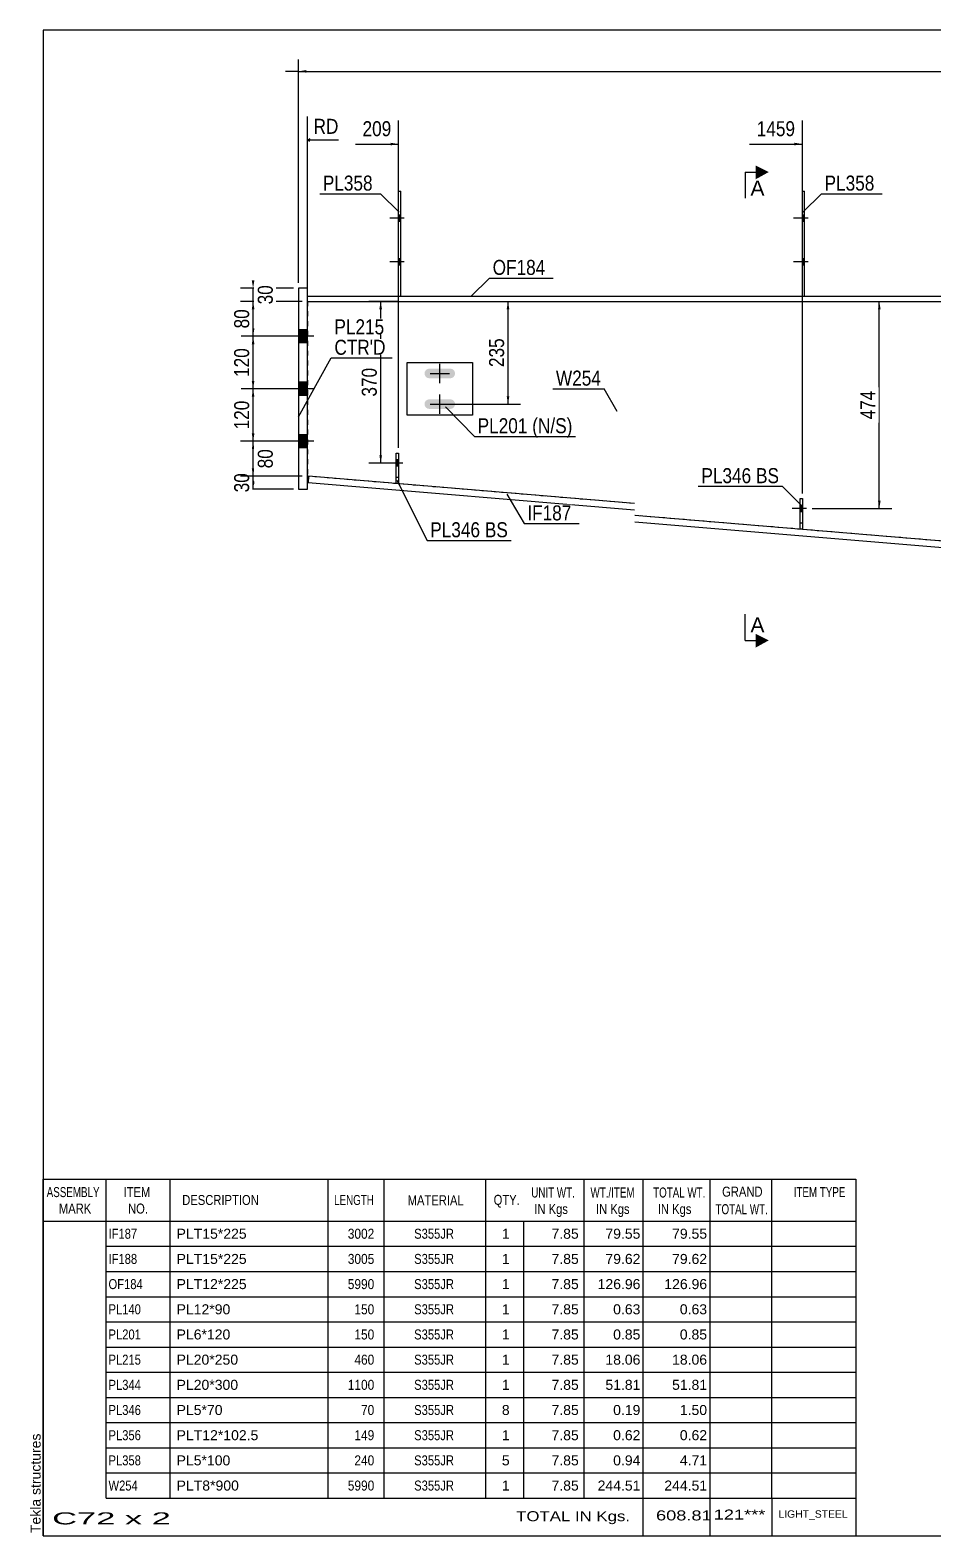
# Model space of a CAD drawing. Header units: millimetres. Extents: x -302 to 110, y -163 to 124.
# Drawn here: x -302.4 to -130.2, y -163.1 to 123.9 of the extents above; entities that cross this region are included whole.
import ezdxf

# ---------------------------------------------------------------- set-up
doc = ezdxf.new("R2010")
doc.units = ezdxf.units.MM
doc.linetypes.add('DXK_LINE_DOT1', pattern=[1.8814, 0.9407, -0.9407])
doc.linetypes.add('DXK_LINE_DOT2', pattern=[3.9198, 1.9599, -1.9599])
doc.styles.add('Arial', font='ARIAL.TTF', dxfattribs={"height": 0.2})
doc.styles.add('Arial Narrow', font='ARIALN.TTF', dxfattribs={"height": 0.2})

# ---------------------------------------------------------------- blocks, each defined once
blk = doc.blocks.new('Unknown-622306009-1210')
at = {"color": 5, "linetype": 'Continuous'}
for p, q in [((110.09, 123.93), (-299.91, 123.93)), ((-299.91, 123.93), (-299.91, -163.07)), ((110.09, -163.07), (110.09, 123.93)), ((-299.91, -163.07), (110.09, -163.07))]:
    blk.add_line(p, q, dxfattribs=at)
at = {"color": 174, "linetype": 'Continuous', "style": 'Arial'}
blk.add_text('Tekla structures', height=1.9102, rotation=90, dxfattribs=at).set_placement((-300.41, -162.57))
blk = doc.blocks.new('Part-622306009-1470 - 1381')
at = {"color": 2, "linetype": 'Continuous'}
for p, q in [((-249.58, 73.23), (-187.25, 73.23)), ((-249.58, 72.23), (-187.25, 72.23)), ((-187.15, 73.23), (-123.32, 73.23)), ((-187.15, 72.23), (-123.32, 72.23)), ((-123.22, 73.23), (-53.29, 73.23)), ((-123.22, 72.23), (-53.29, 72.23)), ((-53.19, 73.23), (10.43, 73.23)), ((-53.19, 72.23), (10.43, 72.23)), ((10.53, 73.23), (57.52, 73.23)), ((10.53, 72.23), (57.52, 72.23))]:
    blk.add_line(p, q, dxfattribs=at)
at = {"color": 7, "linetype": 'DXK_LINE_DOT1'}
for p, q in [((-249.58, 72.23), (-249.58, 73.23)), ((57.52, 72.23), (57.52, 73.23))]:
    blk.add_line(p, q, dxfattribs=at)
blk = doc.blocks.new('Part-622306009-6961 - 1381')
at = {"color": 2, "linetype": 'Continuous'}
for p, q in [((-232.2, 73.23), (-232.2, 93.23)), ((-232.2, 93.23), (-231.78, 93.23)), ((-231.78, 73.23), (-231.78, 93.23))]:
    blk.add_line(p, q, dxfattribs=at)
at = {"color": 7, "linetype": 'DXK_LINE_DOT1'}
blk.add_line((-232.2, 73.23), (-231.78, 73.23), dxfattribs=at)
blk = doc.blocks.new('Bolt-622306009-1790 - 1381')
at = {"linetype": 'Continuous'}
for points in [[(-221.69, 57.83), (-221.49, 58.13), (-221.42, 58.48), (-221.49, 58.83), (-221.69, 59.13), (-221.98, 59.33), (-222.33, 59.4), (-226.33, 59.4), (-226.69, 59.33), (-226.98, 59.13), (-227.18, 58.83), (-227.25, 58.48), (-227.18, 58.13), (-226.98, 57.83), (-226.69, 57.63), (-226.33, 57.56), (-222.33, 57.56), (-221.98, 57.63)], [(-221.69, 52), (-221.49, 52.3), (-221.42, 52.65), (-221.49, 53), (-221.69, 53.29), (-221.98, 53.49), (-222.33, 53.56), (-226.33, 53.56), (-226.69, 53.49), (-226.98, 53.29), (-227.18, 53), (-227.25, 52.65), (-227.18, 52.3), (-226.98, 52), (-226.69, 51.8), (-226.33, 51.73), (-222.33, 51.73), (-221.98, 51.8)]]:
    blk.add_hatch(color=3, dxfattribs=at).paths.add_polyline_path(points)
at = {"color": 3, "linetype": 'Continuous'}
for p, q in [((-224.33, 56.65), (-224.33, 60.31)), ((-226.17, 58.48), (-222.5, 58.48)), ((-226.17, 52.65), (-222.5, 52.65)), ((-224.33, 50.81), (-224.33, 54.48))]:
    blk.add_line(p, q, dxfattribs=at)
blk = doc.blocks.new('Part-622306009-1523 - 1381')
at = {"color": 2, "linetype": 'Continuous'}
for p, q in [((-230.58, 60.56), (-218.08, 60.56)), ((-230.58, 50.56), (-230.58, 60.56)), ((-218.08, 60.56), (-218.08, 50.56)), ((-218.08, 50.56), (-230.58, 50.56))]:
    blk.add_line(p, q, dxfattribs=at)
blk = doc.blocks.new('Part-622306009-1545 - 1381')
at = {"color": 2, "linetype": 'Continuous'}
for p, q in [((-249.33, 38.88), (-249.44, 37.63)), ((-187.25, 32.44), (-249.44, 37.63)), ((-187.25, 33.69), (-249.33, 38.88)), ((-123.32, 26.09), (-187.15, 31.41)), ((-123.32, 24.83), (-187.15, 30.16)), ((-84.12, 18.06), (-123.22, 21.33)), ((-84.23, 16.82), (-123.22, 20.07)), ((-84.23, 16.82), (-84.12, 18.06))]:
    blk.add_line(p, q, dxfattribs=at)
blk = doc.blocks.new('Bolt-622306009-6968 - 1381')
at = {"linetype": 'Continuous'}
for points in [[(-231.78, 87.48), (-231.78, 88.65), (-232.2, 88.65), (-232.2, 87.48)], [(-231.78, 87.48), (-231.78, 88.65), (-232.2, 88.65), (-232.2, 87.48)], [(-231.78, 79.15), (-231.78, 80.31), (-232.2, 80.31), (-232.2, 79.15)], [(-231.78, 79.15), (-231.78, 80.31), (-232.2, 80.31), (-232.2, 79.15)]]:
    blk.add_hatch(color=3, dxfattribs=at).paths.add_polyline_path(points)
at = {"color": 3, "linetype": 'Continuous'}
for p, q in [((-231.12, 88.06), (-233.87, 88.06)), ((-231.12, 88.06), (-233.87, 88.06)), ((-231.78, 88.65), (-232.2, 88.65)), ((-231.78, 88.65), (-232.2, 88.65)), ((-231.78, 87.48), (-232.2, 87.48)), ((-231.78, 87.48), (-232.2, 87.48)), ((-231.12, 79.73), (-233.87, 79.73)), ((-231.12, 79.73), (-233.87, 79.73)), ((-231.78, 80.31), (-232.2, 80.31)), ((-231.78, 80.31), (-232.2, 80.31)), ((-231.78, 79.15), (-232.2, 79.15)), ((-231.78, 79.15), (-232.2, 79.15))]:
    blk.add_line(p, q, dxfattribs=at)
blk = doc.blocks.new('Part-622306009-1572 - 1381')
at = {"color": 7, "linetype": 'DXK_LINE_DOT1'}
for p, q in [((-249.58, 72.23), (-187.25, 72.23)), ((-249.58, 72.23), (-249.58, 38.9)), ((-187.15, 72.23), (-123.32, 72.23)), ((-123.22, 72.23), (-53.29, 72.23)), ((-53.19, 72.23), (10.43, 72.23)), ((10.53, 72.23), (57.52, 72.23)), ((57.52, 72.23), (57.52, -2.77)), ((-187.25, 33.69), (-249.33, 38.88)), ((-123.32, 26.09), (-187.15, 31.41)), ((-53.29, 15.49), (-123.22, 21.33)), ((10.43, 5.91), (-53.19, 11.22)), ((57.52, -2.77), (10.53, 1.15))]:
    blk.add_line(p, q, dxfattribs=at)
at = {"color": 2, "linetype": 'Continuous'}
blk.add_line((-249.58, 38.9), (-249.33, 38.88), dxfattribs=at)
blk = doc.blocks.new('Bolt-622306009-6972 - 1381')
at = {"linetype": 'Continuous'}
blk.add_hatch(color=3, dxfattribs=at).paths.add_polyline_path([(-232.2, 40.82), (-232.2, 41.99), (-232.62, 41.99), (-232.62, 40.82)])
at = {"color": 3, "linetype": 'Continuous'}
for p, q in [((-231.41, 41.4), (-234.16, 41.4)), ((-232.2, 41.99), (-232.62, 41.99)), ((-232.2, 40.82), (-232.62, 40.82))]:
    blk.add_line(p, q, dxfattribs=at)
blk = doc.blocks.new('Part-622306009-1580 - 1381')
at = {"color": 7, "linetype": 'DXK_LINE_DOT1'}
for p, q in [((-155.65, 28.79), (-155.65, 34.63)), ((-155.65, 34.63), (-155.23, 34.63)), ((-155.23, 34.63), (-155.23, 28.79)), ((-155.65, 30.04), (-155.23, 30.04)), ((-155.23, 28.79), (-155.65, 28.79))]:
    blk.add_line(p, q, dxfattribs=at)
blk = doc.blocks.new('Bolt-622306009-1796 - 1381')
at = {"linetype": 'Continuous'}
for points in [[(-154.82, 87.48), (-154.82, 88.65), (-155.23, 88.65), (-155.23, 87.48)], [(-154.82, 87.48), (-154.82, 88.65), (-155.23, 88.65), (-155.23, 87.48)], [(-154.82, 79.15), (-154.82, 80.31), (-155.23, 80.31), (-155.23, 79.15)], [(-154.82, 79.15), (-154.82, 80.31), (-155.23, 80.31), (-155.23, 79.15)]]:
    blk.add_hatch(color=3, dxfattribs=at).paths.add_polyline_path(points)
at = {"color": 3, "linetype": 'Continuous'}
for p, q in [((-154.15, 88.06), (-156.9, 88.06)), ((-154.15, 88.06), (-156.9, 88.06)), ((-154.82, 88.65), (-155.23, 88.65)), ((-154.82, 88.65), (-155.23, 88.65)), ((-154.82, 87.48), (-155.23, 87.48)), ((-154.82, 87.48), (-155.23, 87.48)), ((-154.15, 79.73), (-156.9, 79.73)), ((-154.15, 79.73), (-156.9, 79.73)), ((-154.82, 80.31), (-155.23, 80.31)), ((-154.82, 80.31), (-155.23, 80.31)), ((-154.82, 79.15), (-155.23, 79.15)), ((-154.82, 79.15), (-155.23, 79.15))]:
    blk.add_line(p, q, dxfattribs=at)
blk = doc.blocks.new('Part-622306009-1628 - 1381')
at = {"color": 2, "linetype": 'Continuous'}
for p, q in [((-155.65, 28.79), (-155.65, 34.63)), ((-155.65, 34.63), (-155.23, 34.63)), ((-155.23, 34.63), (-155.23, 28.79)), ((-155.23, 28.79), (-155.65, 28.79))]:
    blk.add_line(p, q, dxfattribs=at)
blk = doc.blocks.new('Bolt-622306009-1629 - 1381')
at = {"linetype": 'Continuous'}
for points in [[(-251.25, 66.81), (-251.25, 64.31), (-249.58, 64.31), (-249.58, 66.81)], [(-251.25, 66.81), (-251.25, 64.31), (-249.58, 64.31), (-249.58, 66.81)], [(-251.25, 56.81), (-251.25, 54.31), (-249.58, 54.31), (-249.58, 56.81)], [(-251.25, 56.81), (-251.25, 54.31), (-249.58, 54.31), (-249.58, 56.81)], [(-251.25, 46.81), (-251.25, 44.31), (-249.58, 44.31), (-249.58, 46.81)], [(-251.25, 46.81), (-251.25, 44.31), (-249.58, 44.31), (-249.58, 46.81)]]:
    blk.add_hatch(color=3, dxfattribs=at).paths.add_polyline_path(points)
at = {"color": 3, "linetype": 'Continuous'}
for p, q in [((-249.58, 66.81), (-251.25, 66.81)), ((-249.58, 66.81), (-251.25, 66.81)), ((-248.33, 65.56), (-251.25, 65.56)), ((-248.33, 65.56), (-251.25, 65.56)), ((-249.58, 64.31), (-251.25, 64.31)), ((-249.58, 64.31), (-251.25, 64.31)), ((-249.58, 56.81), (-251.25, 56.81)), ((-249.58, 56.81), (-251.25, 56.81)), ((-248.33, 55.56), (-251.25, 55.56)), ((-248.33, 55.56), (-251.25, 55.56)), ((-249.58, 54.31), (-251.25, 54.31)), ((-249.58, 54.31), (-251.25, 54.31)), ((-249.58, 46.81), (-251.25, 46.81)), ((-249.58, 46.81), (-251.25, 46.81)), ((-248.33, 45.56), (-251.25, 45.56)), ((-248.33, 45.56), (-251.25, 45.56)), ((-249.58, 44.31), (-251.25, 44.31)), ((-249.58, 44.31), (-251.25, 44.31))]:
    blk.add_line(p, q, dxfattribs=at)
blk = doc.blocks.new('Bolt-622306009-6969 - 1381')
at = {"color": 3, "linetype": 'DXK_LINE_DOT2'}
for p, q in [((-231.41, 41.4), (-234.16, 41.4)), ((-232.2, 41.99), (-232.62, 41.99)), ((-232.2, 40.82), (-232.62, 40.82))]:
    blk.add_line(p, q, dxfattribs=at)
blk = doc.blocks.new('Part-622306009-6965 - 1381')
at = {"color": 2, "linetype": 'Continuous'}
for p, q in [((-232.62, 37.49), (-232.62, 43.32)), ((-232.62, 43.32), (-232.2, 43.32)), ((-232.2, 43.32), (-232.2, 37.49)), ((-232.2, 37.49), (-232.62, 37.49))]:
    blk.add_line(p, q, dxfattribs=at)
blk = doc.blocks.new('Bolt-622306009-1786 - 1381')
at = {"color": 3, "linetype": 'DXK_LINE_DOT2'}
for p, q in [((-154.44, 32.71), (-157.19, 32.71)), ((-155.23, 33.29), (-155.65, 33.29)), ((-155.23, 32.13), (-155.65, 32.13))]:
    blk.add_line(p, q, dxfattribs=at)
blk = doc.blocks.new('Part-622306009-1658 - 1381')
at = {"color": 2, "linetype": 'Continuous'}
for p, q in [((-249.58, 74.73), (-251.25, 74.73)), ((-251.25, 74.73), (-251.25, 36.4)), ((-249.58, 36.4), (-249.58, 74.73)), ((-251.25, 36.4), (-249.58, 36.4))]:
    blk.add_line(p, q, dxfattribs=at)
blk = doc.blocks.new('Bolt-622306009-1789 - 1381')
at = {"linetype": 'Continuous'}
blk.add_hatch(color=3, dxfattribs=at).paths.add_polyline_path([(-155.23, 32.13), (-155.23, 33.29), (-155.65, 33.29), (-155.65, 32.13)])
at = {"color": 3, "linetype": 'Continuous'}
for p, q in [((-154.44, 32.71), (-157.19, 32.71)), ((-155.23, 33.29), (-155.65, 33.29)), ((-155.23, 32.13), (-155.65, 32.13))]:
    blk.add_line(p, q, dxfattribs=at)
blk = doc.blocks.new('Part-622306009-6962 - 1381')
at = {"color": 7, "linetype": 'DXK_LINE_DOT1'}
for p, q in [((-232.62, 37.49), (-232.62, 43.32)), ((-232.62, 43.32), (-232.2, 43.32)), ((-232.2, 43.32), (-232.2, 37.49)), ((-232.62, 38.74), (-232.2, 38.74)), ((-232.2, 37.49), (-232.62, 37.49))]:
    blk.add_line(p, q, dxfattribs=at)
blk = doc.blocks.new('Part-622306009-1795 - 1381')
at = {"color": 2, "linetype": 'Continuous'}
for p, q in [((-155.23, 73.23), (-155.23, 93.23)), ((-155.23, 93.23), (-154.82, 93.23)), ((-154.82, 73.23), (-154.82, 93.23))]:
    blk.add_line(p, q, dxfattribs=at)
at = {"color": 7, "linetype": 'DXK_LINE_DOT1'}
blk.add_line((-155.23, 73.23), (-154.82, 73.23), dxfattribs=at)
blk = doc.blocks.new('StraightDimension-622306009-1972 - 1381')
at = {"linetype": 'Continuous'}
for points in [[(-260.17, 37.4), (-259.92, 38.9), (-259.67, 37.4)], [(-259.67, 37.9), (-259.92, 36.4), (-260.17, 37.9)]]:
    blk.add_hatch(color=7, dxfattribs=at).paths.add_polyline_path(points)
at = {"color": 7, "linetype": 'Continuous'}
for p, q in [((-250.58, 38.9), (-262.17, 38.9)), ((-259.92, 36.4), (-259.92, 38.9)), ((-252.25, 36.4), (-262.17, 36.4))]:
    blk.add_line(p, q, dxfattribs=at)
at = {"color": 0}
blk.add_wipeout([(-260.07, 40.07), (-264.27, 40.07), (-264.27, 35.22), (-260.07, 35.22)], dxfattribs=at)
at = {"color": 3, "style": 'Arial Narrow'}
blk.add_text('30', height=2.863, rotation=90.0002, dxfattribs=at).set_placement((-260.67, 35.82))
blk = doc.blocks.new('StraightDimension-622306009-1983 - 1381')
at = {"linetype": 'Continuous'}
for points in [[(-260.17, 54.06), (-259.92, 55.56), (-259.67, 54.06)], [(-259.67, 47.06), (-259.92, 45.56), (-260.17, 47.06)]]:
    blk.add_hatch(color=7, dxfattribs=at).paths.add_polyline_path(points)
at = {"color": 7, "linetype": 'Continuous'}
for p, q in [((-250.58, 55.56), (-262.17, 55.56)), ((-259.92, 45.56), (-259.92, 55.56)), ((-250.58, 45.56), (-262.17, 45.56))]:
    blk.add_line(p, q, dxfattribs=at)
at = {"color": 0}
blk.add_wipeout([(-260.07, 53.9), (-264.27, 53.9), (-264.27, 47.22), (-260.07, 47.22)], dxfattribs=at)
at = {"color": 3, "style": 'Arial Narrow'}
blk.add_text('120', height=2.863, rotation=90.0002, dxfattribs=at).set_placement((-260.67, 47.82))
blk = doc.blocks.new('StraightDimension-622306009-2000 - 1381')
at = {"linetype": 'Continuous'}
for points in [[(-260.17, 70.73), (-259.92, 72.23), (-259.67, 70.73)], [(-259.67, 67.06), (-259.92, 65.56), (-260.17, 67.06)]]:
    blk.add_hatch(color=7, dxfattribs=at).paths.add_polyline_path(points)
at = {"color": 7, "linetype": 'Continuous'}
for p, q in [((-250.58, 72.23), (-262.17, 72.23)), ((-259.92, 65.56), (-259.92, 72.23)), ((-250.58, 65.56), (-262.17, 65.56))]:
    blk.add_line(p, q, dxfattribs=at)
at = {"color": 0}
blk.add_wipeout([(-260.07, 71.32), (-264.27, 71.32), (-264.27, 66.47), (-260.07, 66.47)], dxfattribs=at)
at = {"color": 3, "style": 'Arial Narrow'}
blk.add_text('80', height=2.863, rotation=90.0002, dxfattribs=at).set_placement((-260.67, 67.07))
blk = doc.blocks.new('StraightDimension-622306009-2017 - 1381')
at = {"linetype": 'Continuous'}
for points in [[(-259.67, 76.23), (-259.92, 74.73), (-260.17, 76.23)], [(-260.17, 70.73), (-259.92, 72.23), (-259.67, 70.73)]]:
    blk.add_hatch(color=7, dxfattribs=at).paths.add_polyline_path(points)
at = {"color": 7, "linetype": 'Continuous'}
for p, q in [((-252.25, 74.73), (-262.32, 74.73)), ((-259.92, 72.23), (-259.92, 74.73)), ((-250.58, 72.23), (-262.32, 72.23))]:
    blk.add_line(p, q, dxfattribs=at)
at = {"color": 0}
blk.add_wipeout([(-255.57, 75.91), (-259.77, 75.91), (-259.77, 71.05), (-255.57, 71.05)], dxfattribs=at)
at = {"color": 3, "style": 'Arial Narrow'}
blk.add_text('30', height=2.863, rotation=90.0002, dxfattribs=at).set_placement((-256.17, 71.65))
blk = doc.blocks.new('StraightDimension-622306009-2027 - 1381')
at = {"linetype": 'Continuous'}
for points in [[(-260.17, 44.06), (-259.92, 45.56), (-259.67, 44.06)], [(-259.67, 40.4), (-259.92, 38.9), (-260.17, 40.4)]]:
    blk.add_hatch(color=7, dxfattribs=at).paths.add_polyline_path(points)
at = {"color": 7, "linetype": 'Continuous'}
for p, q in [((-250.58, 45.56), (-262.32, 45.56)), ((-259.92, 38.9), (-259.92, 45.56)), ((-250.58, 38.9), (-262.32, 38.9))]:
    blk.add_line(p, q, dxfattribs=at)
at = {"color": 0}
blk.add_wipeout([(-255.57, 44.66), (-259.77, 44.66), (-259.77, 39.8), (-255.57, 39.8)], dxfattribs=at)
at = {"color": 3, "style": 'Arial Narrow'}
blk.add_text('80', height=2.863, rotation=90.0002, dxfattribs=at).set_placement((-256.17, 40.4))
blk = doc.blocks.new('StraightDimension-622306009-2044 - 1381')
at = {"linetype": 'Continuous'}
for points in [[(-260.17, 64.06), (-259.92, 65.56), (-259.67, 64.06)], [(-259.67, 57.06), (-259.92, 55.56), (-260.17, 57.06)]]:
    blk.add_hatch(color=7, dxfattribs=at).paths.add_polyline_path(points)
at = {"color": 7, "linetype": 'Continuous'}
for p, q in [((-250.58, 65.56), (-262.17, 65.56)), ((-259.92, 55.56), (-259.92, 65.56)), ((-250.58, 55.56), (-262.17, 55.56))]:
    blk.add_line(p, q, dxfattribs=at)
at = {"color": 0}
blk.add_wipeout([(-260.07, 63.9), (-264.27, 63.9), (-264.27, 57.22), (-260.07, 57.22)], dxfattribs=at)
at = {"color": 3, "style": 'Arial Narrow'}
blk.add_text('120', height=2.863, rotation=90.0002, dxfattribs=at).set_placement((-260.67, 57.82))
blk = doc.blocks.new('StraightDimension-622306009-2062 - 1381')
at = {"linetype": 'Continuous'}
for points in [[(-249.75, 115.82), (-251.25, 116.07), (-249.75, 116.32)], [(57.69, 116.32), (59.19, 116.07), (57.69, 115.82)]]:
    blk.add_hatch(color=7, dxfattribs=at).paths.add_polyline_path(points)
at = {"color": 7, "linetype": 'Continuous'}
for p, q in [((-251.25, 75.73), (-251.25, 118.32)), ((59.19, 81.56), (59.19, 118.32)), ((-251.25, 116.07), (-253.75, 116.07)), ((-251.25, 116.07), (59.19, 116.07)), ((59.19, 116.07), (61.69, 116.07))]:
    blk.add_line(p, q, dxfattribs=at)
at = {"color": 0}
blk.add_wipeout([(-91.77, 116.22), (-91.77, 120.42), (-100.29, 120.42), (-100.29, 116.22)], dxfattribs=at)
at = {"color": 3, "style": 'Arial Narrow'}
blk.add_text('6030', height=2.863, dxfattribs=at).set_placement((-99.69, 116.82))
blk = doc.blocks.new('StraightDimension-622306009-2136 - 1381')
at = {"linetype": 'Continuous'}
for points in [[(-140.81, 70.73), (-140.56, 72.23), (-140.31, 70.73)], [(-140.31, 34.21), (-140.56, 32.71), (-140.81, 34.21)]]:
    blk.add_hatch(color=7, dxfattribs=at).paths.add_polyline_path(points)
at = {"color": 7, "linetype": 'Continuous'}
for p, q in [((-153.34, 72.23), (-138.16, 72.23)), ((-140.56, 32.71), (-140.56, 72.23)), ((-153.34, 32.71), (-138.16, 32.71))]:
    blk.add_line(p, q, dxfattribs=at)
at = {"color": 0}
blk.add_wipeout([(-140.71, 55.81), (-144.91, 55.81), (-144.91, 49.13), (-140.71, 49.13)], dxfattribs=at)
at = {"color": 3, "style": 'Arial Narrow'}
blk.add_text('474', height=2.863, rotation=90.0002, dxfattribs=at).set_placement((-141.31, 49.73))
blk = doc.blocks.new('StraightDimension-622306009-7446 - 1381')
at = {"linetype": 'Continuous'}
for points in [[(-211.58, 70.73), (-211.33, 72.23), (-211.08, 70.73)], [(-211.08, 54.15), (-211.33, 52.65), (-211.58, 54.15)]]:
    blk.add_hatch(color=7, dxfattribs=at).paths.add_polyline_path(points)
at = {"color": 7, "linetype": 'Continuous'}
for p, q in [((-216.47, 72.23), (-208.93, 72.23)), ((-211.33, 52.65), (-211.33, 72.23)), ((-223.33, 52.65), (-208.93, 52.65))]:
    blk.add_line(p, q, dxfattribs=at)
at = {"color": 0}
blk.add_wipeout([(-211.48, 65.78), (-215.68, 65.78), (-215.68, 59.1), (-211.48, 59.1)], dxfattribs=at)
at = {"color": 3, "style": 'Arial Narrow'}
blk.add_text('235', height=2.863, rotation=90.0002, dxfattribs=at).set_placement((-212.08, 59.7))
blk = doc.blocks.new('StraightDimension-622306009-7463 - 1381')
at = {"linetype": 'Continuous'}
blk.add_hatch(color=7, dxfattribs=at).paths.add_polyline_path([(-156.73, 102.46), (-155.23, 102.21), (-156.73, 101.96)])
at = {"color": 7, "linetype": 'Continuous'}
for p, q in [((-155.23, 35.63), (-155.23, 106.71)), ((-165.3, 102.21), (-155.23, 102.21))]:
    blk.add_line(p, q, dxfattribs=at)
at = {"color": 0}
blk.add_wipeout([(-156.01, 103.11), (-156.01, 107.31), (-164.52, 107.31), (-164.52, 103.11)], dxfattribs=at)
at = {"color": 3, "style": 'Arial Narrow'}
blk.add_text('1459', height=2.863, dxfattribs=at).set_placement((-163.92, 103.71))
blk = doc.blocks.new('StraightDimension-622306009-7464 - 1381')
at = {"linetype": 'Continuous'}
blk.add_hatch(color=7, dxfattribs=at).paths.add_polyline_path([(-233.7, 102.46), (-232.2, 102.21), (-233.7, 101.96)])
at = {"color": 7, "linetype": 'Continuous'}
for p, q in [((-232.2, 44.32), (-232.2, 106.71)), ((-240.43, 102.21), (-232.2, 102.21))]:
    blk.add_line(p, q, dxfattribs=at)
at = {"color": 0, "linetype": 'Continuous'}
blk.add_wipeout([(-243.05, 103.56), (-243.05, 107.76), (-249, 107.76), (-249, 103.56)], dxfattribs=at)
at = {"color": 7, "linetype": 'Continuous'}
for p, q in [((-249.58, 74.23), (-249.58, 107.46)), ((-249.08, 103.21), (-249.58, 102.96)), ((-249.08, 102.71), (-249.58, 102.96)), ((-243.65, 102.96), (-249.58, 102.96))]:
    blk.add_line(p, q, dxfattribs=at)
at = {"color": 3, "linetype": 'Continuous', "style": 'Arial Narrow'}
blk.add_text('RD', height=2.863, dxfattribs=at).set_placement((-248.4, 104.16))
at = {"color": 0}
blk.add_wipeout([(-232.97, 103.11), (-232.97, 107.31), (-239.66, 107.31), (-239.66, 103.11)], dxfattribs=at)
at = {"color": 3, "style": 'Arial Narrow'}
blk.add_text('209', height=2.863, dxfattribs=at).set_placement((-239.06, 103.71))
blk = doc.blocks.new('StraightDimension-622306009-7522 - 1381')
at = {"linetype": 'Continuous'}
for points in [[(-235.85, 70.73), (-235.6, 72.23), (-235.35, 70.73)], [(-235.35, 42.9), (-235.6, 41.4), (-235.85, 42.9)]]:
    blk.add_hatch(color=7, dxfattribs=at).paths.add_polyline_path(points)
at = {"color": 7, "linetype": 'Continuous'}
for p, q in [((-232.3, 72.23), (-237.85, 72.23)), ((-235.6, 41.4), (-235.6, 72.23)), ((-232.3, 41.4), (-237.85, 41.4))]:
    blk.add_line(p, q, dxfattribs=at)
at = {"color": 0}
blk.add_wipeout([(-235.75, 60.16), (-239.95, 60.16), (-239.95, 53.47), (-235.75, 53.47)], dxfattribs=at)
at = {"color": 3, "style": 'Arial Narrow'}
blk.add_text('370', height=2.863, rotation=90.0002, dxfattribs=at).set_placement((-236.35, 54.07))
blk = doc.blocks.new('CBS_BOM-622306009-7564')
at = {"color": 7, "linetype": 'Continuous'}
for p, q in [((-299.94, -103.1), (-299.94, -95.1)), ((-299.94, -95.1), (-145.02, -95.1)), ((-287.94, -103.1), (-287.94, -95.1)), ((-275.75, -103.1), (-275.75, -95.1)), ((-245.59, -103.1), (-245.59, -95.1)), ((-234.91, -103.1), (-234.91, -95.1)), ((-215.59, -103.1), (-215.59, -95.1)), ((-196.79, -103.1), (-196.79, -95.1)), ((-185.58, -103.1), (-185.58, -95.1)), ((-172.79, -103.1), (-172.79, -95.1)), ((-161.04, -103.1), (-161.04, -95.1)), ((-145.02, -95.11), (-145.02, -103.09)), ((-299.94, -103.1), (-145.02, -103.1)), ((-299.94, -107.9), (-299.94, -103.1)), ((-287.94, -107.9), (-287.94, -103.1)), ((-275.75, -107.9), (-275.75, -103.1)), ((-245.59, -107.9), (-245.59, -103.1)), ((-234.91, -107.9), (-234.91, -103.1)), ((-215.59, -107.9), (-215.59, -103.1)), ((-208.33, -107.9), (-208.33, -103.1)), ((-196.79, -107.9), (-196.79, -103.1)), ((-185.58, -107.9), (-185.58, -103.1)), ((-172.79, -107.9), (-172.79, -103.1)), ((-161.02, -107.9), (-161.02, -103.1)), ((-145.02, -103.11), (-145.02, -107.9)), ((-299.94, -112.7), (-299.94, -107.9)), ((-287.94, -107.9), (-145.02, -107.9)), ((-287.94, -112.7), (-287.94, -107.9)), ((-275.75, -112.7), (-275.75, -107.9)), ((-245.59, -112.7), (-245.59, -107.9)), ((-234.91, -112.7), (-234.91, -107.9)), ((-215.59, -112.7), (-215.59, -107.9)), ((-208.33, -112.7), (-208.33, -107.9)), ((-196.79, -112.7), (-196.79, -107.9)), ((-185.58, -112.7), (-185.58, -107.9)), ((-172.79, -112.7), (-172.79, -107.9)), ((-161.02, -112.7), (-161.02, -107.9)), ((-145.02, -107.91), (-145.02, -112.7)), ((-299.94, -117.5), (-299.94, -112.7)), ((-287.94, -112.7), (-145.02, -112.7)), ((-287.94, -117.5), (-287.94, -112.7)), ((-275.75, -117.5), (-275.75, -112.7)), ((-245.59, -117.5), (-245.59, -112.7)), ((-234.91, -117.5), (-234.91, -112.7)), ((-215.59, -117.5), (-215.59, -112.7)), ((-208.33, -117.5), (-208.33, -112.7)), ((-196.79, -117.5), (-196.79, -112.7)), ((-185.58, -117.5), (-185.58, -112.7)), ((-172.79, -117.5), (-172.79, -112.7)), ((-161.02, -117.5), (-161.02, -112.7)), ((-145.02, -112.71), (-145.02, -117.5)), ((-299.94, -122.3), (-299.94, -117.5)), ((-287.94, -117.5), (-145.02, -117.5)), ((-287.94, -122.3), (-287.94, -117.5)), ((-275.75, -122.3), (-275.75, -117.5)), ((-245.59, -122.3), (-245.59, -117.5)), ((-234.91, -122.3), (-234.91, -117.5)), ((-215.59, -122.3), (-215.59, -117.5)), ((-208.33, -122.3), (-208.33, -117.5)), ((-196.79, -122.3), (-196.79, -117.5)), ((-185.58, -122.3), (-185.58, -117.5)), ((-172.79, -122.3), (-172.79, -117.5)), ((-161.02, -122.3), (-161.02, -117.5)), ((-145.02, -117.51), (-145.02, -122.3)), ((-299.94, -127.1), (-299.94, -122.3)), ((-287.94, -122.3), (-145.02, -122.3)), ((-287.94, -127.1), (-287.94, -122.3)), ((-275.75, -127.1), (-275.75, -122.3)), ((-245.59, -127.1), (-245.59, -122.3)), ((-234.91, -127.1), (-234.91, -122.3)), ((-215.59, -127.1), (-215.59, -122.3)), ((-208.33, -127.1), (-208.33, -122.3)), ((-196.79, -127.1), (-196.79, -122.3)), ((-185.58, -127.1), (-185.58, -122.3)), ((-172.79, -127.1), (-172.79, -122.3)), ((-161.02, -127.1), (-161.02, -122.3)), ((-145.02, -122.31), (-145.02, -127.1)), ((-299.94, -131.9), (-299.94, -127.1)), ((-287.94, -127.1), (-145.02, -127.1)), ((-287.94, -131.9), (-287.94, -127.1)), ((-275.75, -131.9), (-275.75, -127.1)), ((-245.59, -131.9), (-245.59, -127.1)), ((-234.91, -131.9), (-234.91, -127.1)), ((-215.59, -131.9), (-215.59, -127.1)), ((-208.33, -131.9), (-208.33, -127.1)), ((-196.79, -131.9), (-196.79, -127.1)), ((-185.58, -131.9), (-185.58, -127.1)), ((-172.79, -131.9), (-172.79, -127.1)), ((-161.02, -131.9), (-161.02, -127.1)), ((-145.02, -127.11), (-145.02, -131.9)), ((-299.94, -136.7), (-299.94, -131.9)), ((-287.94, -131.9), (-145.02, -131.9)), ((-287.94, -136.7), (-287.94, -131.9)), ((-275.75, -136.7), (-275.75, -131.9)), ((-245.59, -136.7), (-245.59, -131.9)), ((-234.91, -136.7), (-234.91, -131.9)), ((-215.59, -136.7), (-215.59, -131.9)), ((-208.33, -136.7), (-208.33, -131.9)), ((-196.79, -136.7), (-196.79, -131.9)), ((-185.58, -136.7), (-185.58, -131.9)), ((-172.79, -136.7), (-172.79, -131.9)), ((-161.02, -136.7), (-161.02, -131.9)), ((-145.02, -131.91), (-145.02, -136.7)), ((-299.94, -141.5), (-299.94, -136.7)), ((-287.94, -136.7), (-145.02, -136.7)), ((-287.94, -141.5), (-287.94, -136.7)), ((-275.75, -141.5), (-275.75, -136.7)), ((-245.59, -141.5), (-245.59, -136.7)), ((-234.91, -141.5), (-234.91, -136.7)), ((-215.59, -141.5), (-215.59, -136.7)), ((-208.33, -141.5), (-208.33, -136.7)), ((-196.79, -141.5), (-196.79, -136.7)), ((-185.58, -141.5), (-185.58, -136.7)), ((-172.79, -141.5), (-172.79, -136.7)), ((-161.02, -141.5), (-161.02, -136.7)), ((-145.02, -136.71), (-145.02, -141.5)), ((-299.94, -146.3), (-299.94, -141.5)), ((-287.94, -141.5), (-145.02, -141.5)), ((-287.94, -146.3), (-287.94, -141.5)), ((-275.75, -146.3), (-275.75, -141.5)), ((-245.59, -146.3), (-245.59, -141.5)), ((-234.91, -146.3), (-234.91, -141.5)), ((-215.59, -146.3), (-215.59, -141.5)), ((-208.33, -146.3), (-208.33, -141.5)), ((-196.79, -146.3), (-196.79, -141.5)), ((-185.58, -146.3), (-185.58, -141.5)), ((-172.79, -146.3), (-172.79, -141.5)), ((-161.02, -146.3), (-161.02, -141.5)), ((-145.02, -141.51), (-145.02, -146.3)), ((-299.94, -151.1), (-299.94, -146.3)), ((-287.94, -146.3), (-145.02, -146.3)), ((-287.94, -151.1), (-287.94, -146.3)), ((-275.75, -151.1), (-275.75, -146.3)), ((-245.59, -151.1), (-245.59, -146.3)), ((-234.91, -151.1), (-234.91, -146.3)), ((-215.59, -151.1), (-215.59, -146.3)), ((-208.33, -151.1), (-208.33, -146.3)), ((-196.79, -151.1), (-196.79, -146.3)), ((-185.58, -151.1), (-185.58, -146.3)), ((-172.79, -151.1), (-172.79, -146.3)), ((-161.02, -151.1), (-161.02, -146.3)), ((-145.02, -146.31), (-145.02, -151.1)), ((-299.94, -155.9), (-299.94, -151.1)), ((-287.94, -151.1), (-145.02, -151.1)), ((-287.94, -155.9), (-287.94, -151.1)), ((-275.75, -155.9), (-275.75, -151.1)), ((-245.59, -155.9), (-245.59, -151.1)), ((-234.91, -155.9), (-234.91, -151.1)), ((-215.59, -155.9), (-215.59, -151.1)), ((-208.33, -155.9), (-208.33, -151.1)), ((-196.79, -155.9), (-196.79, -151.1)), ((-185.58, -155.9), (-185.58, -151.1)), ((-172.79, -155.9), (-172.79, -151.1)), ((-161.02, -155.9), (-161.02, -151.1)), ((-145.02, -151.11), (-145.02, -155.9)), ((-299.94, -163.1), (-299.94, -155.92)), ((-287.94, -155.9), (-145.02, -155.9)), ((-185.58, -163.1), (-185.58, -155.92)), ((-172.79, -163.1), (-172.79, -155.92)), ((-160.98, -163.1), (-160.98, -155.92)), ((-145.02, -155.9), (-145.02, -163.1)), ((-299.94, -163.1), (-145.02, -163.1))]:
    blk.add_line(p, q, dxfattribs=at)
at = {"color": 3, "linetype": 'Continuous', "style": 'Arial'}
for s, height, width, p in [('ASSEMBLY', 1.91, 0.7, (-299.26, -98.52)), ('ITEM', 1.91, 0.8, (-284.61, -98.52)), ('UNIT WT.', 1.91, 0.7, (-206.9, -98.6)), ('WT./ITEM', 1.91, 0.7, (-195.61, -98.6)), ('TOTAL WT.', 1.91, 0.7, (-183.67, -98.6)), ('GRAND', 1.91, 0.8, (-170.52, -98.44)), ('ITEM TYPE', 1.91, 0.7, (-156.88, -98.52)), ('MARK', 1.91, 0.8, (-296.94, -101.66)), ('NO.', 1.91, 0.8, (-283.76, -101.66)), ('DESCRIPTION', 1.9102, 0.8, (-273.43, -100.03)), ('LENGTH', 1.91, 0.7, (-244.48, -100.03)), ('MATERIAL', 1.91, 0.8, (-230.46, -100.08)), ('QTY.', 1.91, 0.8, (-214.07, -100)), ('IN Kgs', 1.91, 0.8, (-206.32, -101.74)), ('IN Kgs', 1.91, 0.8, (-194.57, -101.74)), ('IN Kgs', 1.91, 0.8, (-182.78, -101.74)), ('TOTAL WT.', 1.91, 0.7, (-171.78, -101.78))]:
    blk.add_text(s, height=height, dxfattribs=dict(at, width=width)).set_placement(p)
at = {"color": 7, "linetype": 'Continuous', "style": 'Arial'}
for s, width, p in [('IF187', 0.8, (-287.48, -106.46)), ('3002', 0.85, (-241.87, -106.46)), ('S355JR', 0.8, (-229.22, -106.46)), ('IF188', 0.8, (-287.48, -111.26)), ('3005', 0.85, (-241.87, -111.26)), ('S355JR', 0.8, (-229.22, -111.26)), ('OF184', 0.8, (-287.48, -116.06)), ('5990', 0.85, (-241.87, -116.06)), ('S355JR', 0.8, (-229.22, -116.06)), ('PL140', 0.8, (-287.48, -120.86)), ('150', 0.85, (-240.61, -120.86)), ('S355JR', 0.8, (-229.22, -120.86)), ('PL201', 0.8, (-287.48, -125.66)), ('150', 0.85, (-240.61, -125.66)), ('S355JR', 0.8, (-229.22, -125.66)), ('PL215', 0.8, (-287.48, -130.46)), ('460', 0.85, (-240.61, -130.46)), ('S355JR', 0.8, (-229.22, -130.46)), ('PL344', 0.8, (-287.48, -135.26)), ('1100', 0.85, (-241.87, -135.26)), ('S355JR', 0.8, (-229.22, -135.26)), ('PL346', 0.8, (-287.48, -140.06)), ('70', 0.85, (-239.35, -140.06)), ('S355JR', 0.8, (-229.22, -140.06)), ('PL356', 0.8, (-287.48, -144.86)), ('149', 0.85, (-240.61, -144.86)), ('S355JR', 0.8, (-229.22, -144.86)), ('PL358', 0.8, (-287.48, -149.66)), ('240', 0.85, (-240.61, -149.66)), ('S355JR', 0.8, (-229.22, -149.66)), ('W254', 0.8, (-287.48, -154.46)), ('5990', 0.85, (-241.87, -154.46)), ('S355JR', 0.8, (-229.22, -154.46))]:
    blk.add_text(s, height=1.91, dxfattribs=dict(at, width=width)).set_placement(p)
for s, height, p in [('PLT15*225', 1.91, (-274.5, -106.46)), ('1', 1.91, (-212.5, -106.46)), ('7.85', 1.91, (-203.04, -106.46)), ('79.55', 1.91, (-192.77, -106.46)), ('79.55', 1.91, (-180.06, -106.46)), ('PLT15*225', 1.91, (-274.5, -111.26)), ('1', 1.91, (-212.5, -111.26)), ('7.85', 1.91, (-203.04, -111.26)), ('79.62', 1.91, (-192.77, -111.26)), ('79.62', 1.91, (-180.06, -111.26)), ('PLT12*225', 1.91, (-274.5, -116.06)), ('1', 1.91, (-212.5, -116.06)), ('7.85', 1.91, (-203.04, -116.06)), ('126.96', 1.91, (-194.25, -116.06)), ('126.96', 1.91, (-181.54, -116.06)), ('PL12*90', 1.91, (-274.5, -120.86)), ('1', 1.91, (-212.5, -120.86)), ('7.85', 1.91, (-203.04, -120.86)), ('0.63', 1.91, (-191.29, -120.86)), ('0.63', 1.91, (-178.58, -120.86)), ('PL6*120', 1.91, (-274.5, -125.66)), ('1', 1.91, (-212.5, -125.66)), ('7.85', 1.91, (-203.04, -125.66)), ('0.85', 1.91, (-191.29, -125.66)), ('0.85', 1.91, (-178.58, -125.66)), ('PL20*250', 1.91, (-274.5, -130.46)), ('1', 1.91, (-212.5, -130.46)), ('7.85', 1.91, (-203.04, -130.46)), ('18.06', 1.91, (-192.77, -130.46)), ('18.06', 1.91, (-180.06, -130.46)), ('PL20*300', 1.91, (-274.5, -135.26)), ('1', 1.91, (-212.5, -135.26)), ('7.85', 1.91, (-203.04, -135.26)), ('51.81', 1.91, (-192.77, -135.26)), ('51.81', 1.91, (-180.06, -135.26)), ('PL5*70', 1.91, (-274.5, -140.06)), ('8', 1.91, (-212.5, -140.06)), ('7.85', 1.91, (-203.04, -140.06)), ('0.19', 1.91, (-191.29, -140.06)), ('1.50', 1.91, (-178.58, -140.06)), ('PLT12*102.5', 1.9102, (-274.5, -144.86)), ('1', 1.91, (-212.5, -144.86)), ('7.85', 1.91, (-203.04, -144.86)), ('0.62', 1.91, (-191.29, -144.86)), ('0.62', 1.91, (-178.58, -144.86)), ('PL5*100', 1.91, (-274.5, -149.66)), ('5', 1.91, (-212.5, -149.66)), ('7.85', 1.91, (-203.04, -149.66)), ('0.94', 1.91, (-191.29, -149.66)), ('4.71', 1.91, (-178.58, -149.66)), ('PLT8*900', 1.91, (-274.5, -154.46)), ('1', 1.91, (-212.5, -154.46)), ('7.85', 1.91, (-203.04, -154.46)), ('244.51', 1.91, (-194.25, -154.46)), ('244.51', 1.91, (-181.54, -154.46))]:
    blk.add_text(s, height=height, dxfattribs=at).set_placement(p)
at = {"color": 6, "linetype": 'Continuous', "style": 'Arial'}
for s, height, width, p in [('C72 x 2', 2.292, 2.05, (-298.22, -160.91)), ('TOTAL IN Kgs.', 1.9102, 1.2, (-209.78, -160.3)), ('608.81', 1.91, 1.3, (-183.12, -160.15)), ('121***', 1.91, 1.3, (-172.12, -159.99))]:
    blk.add_text(s, height=height, dxfattribs=dict(at, width=width)).set_placement(p)
blk.add_text('LIGHT_STEEL', height=1.4135, dxfattribs=at).set_placement((-159.77, -159.64))
blk = doc.blocks.new('Mark-622306009-1791 - 1381')
at = {"color": 0}
blk.add_wipeout([(-141.49, 93.34), (-141.49, 96.34), (-150.99, 96.34), (-150.99, 93.34)], dxfattribs=at)
blk.add_wipeout([(-141.49, 93.34), (-141.49, 96.34), (-150.99, 96.34), (-150.99, 93.34)], dxfattribs=at)
at = {"color": 7, "linetype": 'Continuous'}
for p, q in [((-155.13, 89.21), (-151.59, 92.74)), ((-151.59, 92.74), (-139.99, 92.74))]:
    blk.add_line(p, q, dxfattribs=at)
at = {"color": 3, "style": 'Arial Narrow'}
blk.add_text('PL358', height=2.863, dxfattribs=at).set_placement((-150.99, 93.34))
blk = doc.blocks.new('Mark-622306009-1466 - 1381')
at = {"color": 0}
blk.add_wipeout([(-204.21, 77.27), (-204.21, 80.27), (-214.26, 80.27), (-214.26, 77.27)], dxfattribs=at)
blk.add_wipeout([(-204.21, 77.27), (-204.21, 80.27), (-214.26, 80.27), (-214.26, 77.27)], dxfattribs=at)
at = {"color": 7, "linetype": 'Continuous'}
for p, q in [((-218.4, 73.13), (-214.86, 76.67)), ((-214.86, 76.67), (-202.71, 76.67))]:
    blk.add_line(p, q, dxfattribs=at)
at = {"color": 3, "style": 'Arial Narrow'}
blk.add_text('OF184', height=2.863, dxfattribs=at).set_placement((-214.26, 77.27))
blk = doc.blocks.new('Mark-622306009-1519 - 1381')
at = {"color": 0}
blk.add_wipeout([(-207.62, 47.09), (-207.62, 50.09), (-217.12, 50.09), (-217.12, 47.09)], dxfattribs=at)
blk.add_wipeout([(-207.62, 47.09), (-207.62, 50.09), (-217.12, 50.09), (-217.12, 47.09)], dxfattribs=at)
at = {"color": 7, "linetype": 'Continuous'}
blk.add_line((-223.27, 52.12), (-217.72, 46.49), dxfattribs=at)
at = {"color": 0}
blk.add_wipeout([(-199.05, 47.09), (-199.05, 50.09), (-206.72, 50.09), (-206.72, 47.09)], dxfattribs=at)
blk.add_wipeout([(-199.05, 47.09), (-199.05, 50.09), (-206.72, 50.09), (-206.72, 47.09)], dxfattribs=at)
at = {"color": 7, "linetype": 'Continuous'}
blk.add_line((-217.72, 46.49), (-198.45, 46.49), dxfattribs=at)
at = {"color": 3, "style": 'Arial Narrow'}
for s, p in [('PL201', (-217.12, 47.09)), ('(N/', (-206.72, 47.09)), ('S)', (-202.34, 47.09))]:
    blk.add_text(s, height=2.863, dxfattribs=at).set_placement(p)
blk = doc.blocks.new('Mark-622306009-1541 - 1381')
at = {"color": 0}
blk.add_wipeout([(-199.24, 30.47), (-199.24, 33.47), (-207.65, 33.47), (-207.65, 30.47)], dxfattribs=at)
blk.add_wipeout([(-199.24, 30.47), (-199.24, 33.47), (-207.65, 33.47), (-207.65, 30.47)], dxfattribs=at)
at = {"color": 7, "linetype": 'Continuous'}
for p, q in [((-211.53, 35.5), (-208.25, 29.87)), ((-208.25, 29.87), (-197.74, 29.87))]:
    blk.add_line(p, q, dxfattribs=at)
at = {"color": 3, "style": 'Arial Narrow'}
blk.add_text('IF187', height=2.863, dxfattribs=at).set_placement((-207.65, 30.47))
blk = doc.blocks.new('Mark-622306009-1568 - 1381')
at = {"color": 0}
blk.add_wipeout([(-193.61, 56.16), (-193.61, 59.16), (-202.2, 59.16), (-202.2, 56.16)], dxfattribs=at)
blk.add_wipeout([(-193.61, 56.16), (-193.61, 59.16), (-202.2, 59.16), (-202.2, 56.16)], dxfattribs=at)
at = {"color": 7, "linetype": 'Continuous'}
for p in [(-202.8, 55.56), (-190.51, 51.23)]:
    blk.add_line(p, (-193.01, 55.56), dxfattribs=at)
at = {"color": 3, "style": 'Arial Narrow'}
blk.add_text('W254', height=2.863, dxfattribs=at).set_placement((-202.2, 56.16))
blk = doc.blocks.new('MarkSet-622306009-2378 - 1381')
at = {"color": 0}
blk.add_wipeout([(-164.96, 37.57), (-164.96, 40.57), (-174.47, 40.57), (-174.47, 37.57)], dxfattribs=at)
blk.add_wipeout([(-164.96, 37.57), (-164.96, 40.57), (-174.47, 40.57), (-174.47, 37.57)], dxfattribs=at)
blk.add_wipeout([(-159.68, 37.57), (-159.68, 40.57), (-164.06, 40.57), (-164.06, 37.57)], dxfattribs=at)
blk.add_wipeout([(-159.68, 37.57), (-159.68, 40.57), (-164.06, 40.57), (-164.06, 37.57)], dxfattribs=at)
at = {"color": 7, "linetype": 'Continuous'}
for p in [(-175.07, 36.97), (-155.54, 33.43)]:
    blk.add_line(p, (-159.08, 36.97), dxfattribs=at)
at = {"color": 3, "style": 'Arial Narrow'}
for s, p in [('PL346', (-174.47, 37.57)), ('BS', (-164.06, 37.57))]:
    blk.add_text(s, height=2.863, dxfattribs=at).set_placement(p)
blk = doc.blocks.new('Mark-622306009-1654 - 1381')
at = {"color": 0}
blk.add_wipeout([(-234.92, 65.94), (-234.92, 68.94), (-244.42, 68.94), (-244.42, 65.94)], dxfattribs=at)
blk.add_wipeout([(-234.92, 65.94), (-234.92, 68.94), (-244.42, 68.94), (-244.42, 65.94)], dxfattribs=at)
blk.add_wipeout([(-234.67, 62.04), (-234.67, 65.04), (-244.42, 65.04), (-244.42, 62.04)], dxfattribs=at)
blk.add_wipeout([(-234.67, 62.04), (-234.67, 65.04), (-244.42, 65.04), (-244.42, 62.04)], dxfattribs=at)
at = {"color": 7, "linetype": 'Continuous'}
for p, q in [((-251.25, 50.24), (-245.02, 61.44)), ((-245.02, 61.44), (-233.42, 61.44))]:
    blk.add_line(p, q, dxfattribs=at)
at = {"color": 3, "style": 'Arial Narrow'}
blk.add_text('PL215', height=2.863, dxfattribs=at).set_placement((-244.42, 65.94))
at = {"color": 1, "style": 'Arial Narrow'}
blk.add_text("CTR'D", height=2.863, dxfattribs=at).set_placement((-244.42, 62.04))
blk = doc.blocks.new('SectionMark-622306009-2338 - 1381')
at = {"color": 7, "linetype": 'Continuous'}
for p, q in [((-166.12, 96.88), (-164.12, 96.88)), ((-166.12, 7.61), (-164.12, 7.61))]:
    blk.add_line(p, q, dxfattribs=at)
at = {"color": 0, "linetype": 'Continuous'}
for points in [[(-162.46, 92.38), (-162.46, 95.38), (-165.12, 95.38), (-165.12, 92.38)], [(-162.46, 9.11), (-162.46, 12.11), (-165.12, 12.11), (-165.12, 9.11)]]:
    blk.add_wipeout(points, dxfattribs=at)
at = {"linetype": 'Continuous'}
for points in [[(-164.12, 98.13), (-161.62, 96.88), (-164.12, 95.5)], [(-164.12, 8.86), (-161.62, 7.61), (-164.12, 6.23)]]:
    blk.add_hatch(color=7, dxfattribs=at).paths.add_polyline_path(points)
at = {"color": 7, "linetype": 'Continuous'}
for p, q in [((-166.12, 96.88), (-166.12, 91.88)), ((-166.12, 7.61), (-166.12, 12.61))]:
    blk.add_line(p, q, dxfattribs=at)
at = {"color": 136, "linetype": 'Continuous', "style": 'Arial'}
for p in [(-165.12, 92.38), (-165.12, 9.11)]:
    blk.add_text('A', height=2.87, dxfattribs=at).set_placement(p)
blk = doc.blocks.new('MarkSet-622306009-6999 - 1381')
at = {"color": 0}
blk.add_wipeout([(-216.64, 27.26), (-216.64, 30.26), (-226.15, 30.26), (-226.15, 27.26)], dxfattribs=at)
blk.add_wipeout([(-216.64, 27.26), (-216.64, 30.26), (-226.15, 30.26), (-226.15, 27.26)], dxfattribs=at)
at = {"color": 7, "linetype": 'Continuous'}
blk.add_line((-232.54, 38.13), (-226.75, 26.66), dxfattribs=at)
at = {"color": 0}
blk.add_wipeout([(-211.36, 27.26), (-211.36, 30.26), (-215.74, 30.26), (-215.74, 27.26)], dxfattribs=at)
blk.add_wipeout([(-211.36, 27.26), (-211.36, 30.26), (-215.74, 30.26), (-215.74, 27.26)], dxfattribs=at)
at = {"color": 7, "linetype": 'Continuous'}
blk.add_line((-226.75, 26.66), (-210.76, 26.66), dxfattribs=at)
at = {"color": 3, "style": 'Arial Narrow'}
for s, p in [('PL346', (-226.15, 27.26)), ('BS', (-215.74, 27.26))]:
    blk.add_text(s, height=2.863, dxfattribs=at).set_placement(p)
blk = doc.blocks.new('Mark-622306009-7004 - 1381')
at = {"color": 7, "linetype": 'Continuous'}
blk.add_line((-232.09, 89.21), (-235.63, 92.74), dxfattribs=at)
at = {"color": 0}
blk.add_wipeout([(-237.13, 93.34), (-237.13, 96.34), (-246.63, 96.34), (-246.63, 93.34)], dxfattribs=at)
blk.add_wipeout([(-237.13, 93.34), (-237.13, 96.34), (-246.63, 96.34), (-246.63, 93.34)], dxfattribs=at)
at = {"color": 7, "linetype": 'Continuous'}
blk.add_line((-247.23, 92.74), (-235.63, 92.74), dxfattribs=at)
at = {"color": 3, "style": 'Arial Narrow'}
blk.add_text('PL358', height=2.863, dxfattribs=at).set_placement((-246.63, 93.34))

msp = doc.modelspace()

# ---------------------------------------------------------------- block references
for name in ['Unknown-622306009-1210', 'Part-622306009-6961 - 1381', 'Part-622306009-1795 - 1381', 'Bolt-622306009-6968 - 1381', 'Bolt-622306009-1796 - 1381', 'Part-622306009-1658 - 1381', 'Part-622306009-1470 - 1381', 'Part-622306009-1572 - 1381', 'Bolt-622306009-1629 - 1381', 'Part-622306009-1523 - 1381', 'Bolt-622306009-1790 - 1381', 'Part-622306009-6965 - 1381', 'Part-622306009-6962 - 1381', 'Bolt-622306009-6972 - 1381', 'Bolt-622306009-6969 - 1381', 'Part-622306009-1545 - 1381', 'Part-622306009-1580 - 1381', 'Part-622306009-1628 - 1381', 'Bolt-622306009-1786 - 1381', 'Bolt-622306009-1789 - 1381', 'CBS_BOM-622306009-7564']:
    msp.add_blockref(name, (0, 0))

# ---------------------------------------------------------------- next in the draw order: block references
for name in ['StraightDimension-622306009-2000 - 1381', 'StraightDimension-622306009-7446 - 1381', 'StraightDimension-622306009-2136 - 1381', 'StraightDimension-622306009-1983 - 1381', 'StraightDimension-622306009-1972 - 1381', 'Mark-622306009-1541 - 1381']:
    msp.add_blockref(name, (0, 0))

# ---------------------------------------------------------------- next in the draw order: block references
for name in ['StraightDimension-622306009-2017 - 1381', 'StraightDimension-622306009-2044 - 1381', 'Mark-622306009-1519 - 1381', 'StraightDimension-622306009-2027 - 1381', 'MarkSet-622306009-6999 - 1381']:
    msp.add_blockref(name, (0, 0))

# ---------------------------------------------------------------- next in the draw order: block references
for name in ['StraightDimension-622306009-2062 - 1381', 'Mark-622306009-1568 - 1381']:
    msp.add_blockref(name, (0, 0))

# ---------------------------------------------------------------- next in the draw order: block references
for name in ['StraightDimension-622306009-7464 - 1381', 'StraightDimension-622306009-7463 - 1381', 'Mark-622306009-1466 - 1381']:
    msp.add_blockref(name, (0, 0))

# ---------------------------------------------------------------- next in the draw order: block references
for name in ['Mark-622306009-7004 - 1381', 'Mark-622306009-1791 - 1381', 'StraightDimension-622306009-7522 - 1381', 'MarkSet-622306009-2378 - 1381']:
    msp.add_blockref(name, (0, 0))

# ---------------------------------------------------------------- next in the draw order: block references
for name in ['SectionMark-622306009-2338 - 1381', 'Mark-622306009-1654 - 1381']:
    msp.add_blockref(name, (0, 0))

doc.saveas('drawing.dxf')
